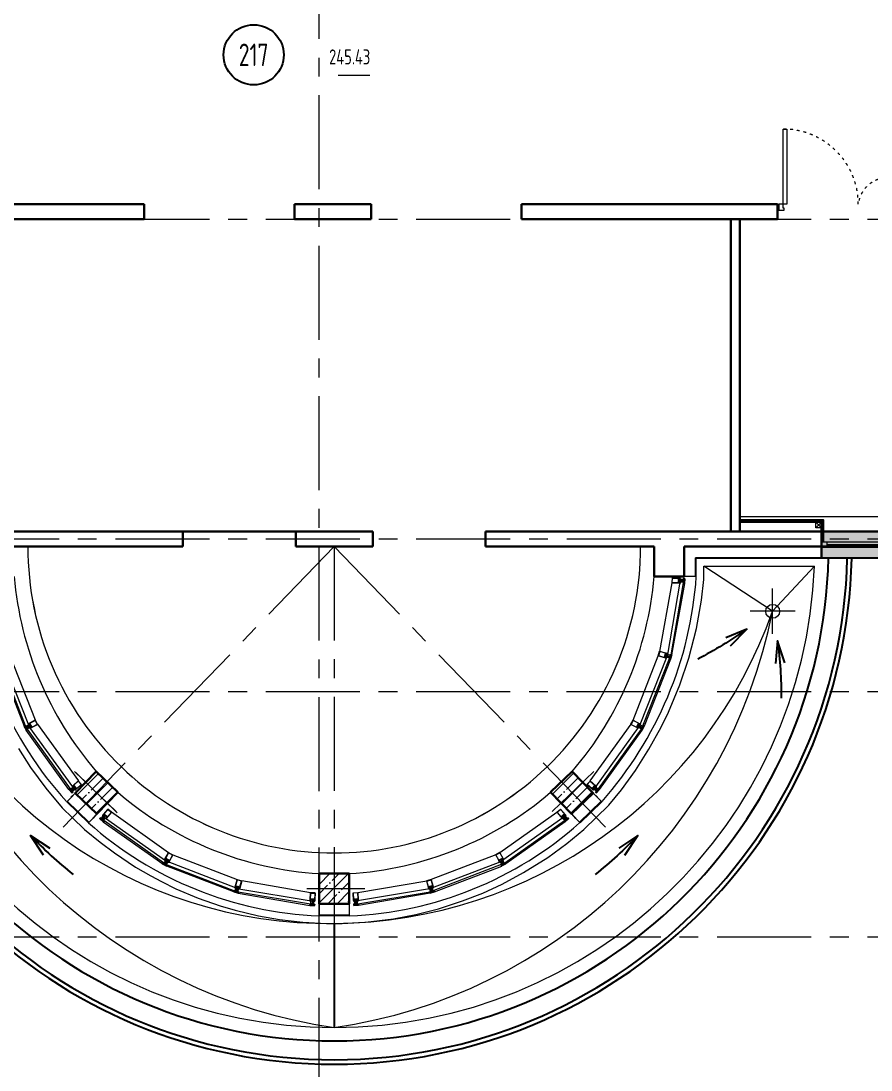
# Model space of a CAD drawing. Header units: millimetres. Extents: x -13407 to 95998, y -2719 to 109387.
# Drawn here: x 30180 to 41483, y 4371 to 18319 of the extents above; entities that cross this region are included whole.
import ezdxf
from ezdxf import colors
from ezdxf.entities.mleader import LeaderData, LeaderLine
from ezdxf.enums import TextEntityAlignment as Align
from ezdxf.math import Vec2, Vec3

# ---------------------------------------------------------------- set-up
doc = ezdxf.new("R2010")
doc.units = ezdxf.units.MM
doc.linetypes.add('ACAD_ISO03W100', pattern=[30, 12, -18])
doc.linetypes.add('CENTER', pattern=[2, 1.25, -0.25, 0.25, -0.25])
for name, color, linetype, lineweight in [('_0', 250, 'Continuous', 9), ('АР_Двери', 5, 'Continuous', 18), ('АР_Маркер экспликации', 239, 'Continuous', 13), ('АР_Навесной фасад', 5, 'Continuous', 5), ('АР_Номер помещения', 1, 'Continuous', 25), ('АР_Окна БЛОК', 250, 'Continuous', 13), ('АР_Оси', 193, 'Continuous', 9), ('АР_Отметки', 250, 'Continuous', 15), ('АР_Перегородки витражные', 152, 'Continuous', 13), ('АР_Перегородки газоблок', 165, 'Continuous', 30), ('АР_Подоконники', 163, 'Continuous', 9), ('АР_Помещения_площадь', 19, 'Continuous', 9), ('АР_Сущ Несущая стена', 202, 'Continuous', 30), ('АР_тонкая линия', 250, 'Continuous', 0), ('АР_Штриховка монолит', 250, 'Continuous', 9)]:
    doc.layers.add(name, color=color, linetype=linetype, lineweight=lineweight)
doc.layers.add('Козырек', color=7, linetype='Continuous')
doc.layers.add('Тонкая', color=7, linetype='Continuous')
doc.styles.add('ISOCPEUR', font='isocpeur.ttf', dxfattribs={"width": 0.7})
doc.styles.get("Standard").update_dxf_attribs({"font": 'arial.ttf'})
pattern_1 = [(335.76716334, (-69115.3163, 318510.941), (0.651582564, 1.447617495), []), (65.76716334, (-69115.3163, 318510.941), (-1.447617495, 0.651582564), [])]

# ---------------------------------------------------------------- blocks, each defined once
blk = doc.blocks.new('Полуторная_на лестницу')
for points in [[(75, 80), (75, 1080), (125, 1080), (125, 80)], [(1375, 430), (1375, 80), (1425, 80), (1425, 430)]]:
    blk.add_lwpolyline(points, close=True)
for points in [[(0, 0), (0, 80), (20, 80), (20, 0), (0, 0)], [(20, 80), (20, 0), (90, 0), (90, 30), (75, 30), (75, 80), (20, 80)], [(1480, 80), (1480, 0), (1410, 0), (1410, 30), (1425, 30), (1425, 80), (1480, 80)], [(1500, 0), (1500, 80), (1480, 80), (1480, 0), (1500, 0)]]:
    blk.add_lwpolyline(points)
at = {"linetype": 'ACAD_ISO03W100', "ltscale": 3}
for centre, radius, start, end in [((75, 80), 1000, 0, 90), ((1465, 40), 392, 95.9075, 174.0925)]:
    blk.add_arc(centre, radius, start, end, dxfattribs=at)
blk = doc.blocks.new('*U96')
at = {"true_color": 0xffffff}
h = blk.add_hatch(color=7, dxfattribs=at)
h.dxf.hatch_style = 1
h.paths.add_polyline_path([(-1310, -140), (0, -140), (0, 220), (-1310, 220)])
at = {"lineweight": 30}
for p, q in [((-1310, -140), (-1310, 220)), ((0, -140), (0, 220))]:
    blk.add_line(p, q, dxfattribs=at)
for p, q in [((0, 220), (-1310, 220)), ((-1310, 70), (0, 70)), ((-1310, 0), (0, 0)), ((-1240, 0), (-1240, 70)), ((-1240, 35), (-70, 35)), ((-70, 0), (-70, 70)), ((-1310, -140), (0, -140)), ((-1310, -140), (-1310, -140)), ((-1310, -140), (-1310, -140)), ((0, -140), (0, -140)), ((0, -140), (0, -140))]:
    blk.add_line(p, q)
blk = doc.blocks.new('_DotSmall')
at = {"color": 0, "linetype": 'ByBlock', "const_width": 0.5}
blk.add_lwpolyline([(-0.0625, 0, 1), (0.0625, 0, 1)], format="xyb", close=True, dxfattribs=at)
blk = doc.blocks.new('*U55')
at = {"layer": 'АР_Номер помещения', "color": 7}
blk.add_circle((-14214, 6090), 400, dxfattribs=at)
at = {"layer": 'АР_Помещения_площадь', "color": 7}
blk.add_line((-12668, 5816), (-13091, 5816), dxfattribs=at)
at = {"color": 7, "style": 'ISOCPEUR', "width": 0.7, "flags": 1}
blk.add_attdef('КАТЕГОРИЯ', (-499, -2092), '', height=250, dxfattribs=at)
at = {"layer": 'АР_Номер помещения', "color": 7, "style": 'ISOCPEUR', "width": 0.7}
blk.add_attdef('НОМЕР_ПОМЕЩЕНИЯ', text='', height=300, dxfattribs=at).set_placement((-14214, 6090), align=Align.MIDDLE_CENTER)
at = {"layer": 'АР_Помещения_площадь', "color": 7, "style": 'ISOCPEUR', "width": 0.7}
blk.add_attdef('ПЛОЩАДЬ_ПОМЕЩЕНИЯ', text='', height=200, dxfattribs=at).set_placement((-12663, 6063), align=Align.MIDDLE_RIGHT)
at = {"layer": 'АР_Помещения_площадь', "color": 7, "lineweight": 30, "width": 0.7, "flags": 104}
blk.add_attdef('ИМЯ_ПОМЕЩЕНИЯ', text='', height=100, dxfattribs=at).set_placement((158, 1217), align=Align.MIDDLE_CENTER)
blk = doc.blocks.new('стойка витр.')
h = blk.add_hatch()
h.set_pattern_fill('ANSI37', scale=0.5, angle=-69.2328)
h.set_pattern_definition(pattern_1)
edge = h.paths.add_edge_path()
edge.add_line((-23, 14), (-23, 15))
edge.add_arc((-23, 15), 0.427, 20.7605, 72.3)
edge.add_arc((-23, 16), 0.427, 110.764, 252.288, ccw=False)
edge.add_line((-23, 16), (-22, 16))
edge.add_arc((-22, 16), 0.183, 20.749, 110.7854, ccw=False)
edge.add_line((-22, 16), (-22, 16))
edge.add_arc((-22, 16), 0.183, 200.7666, 335.778)
edge.add_line((-22, 16), (-21, 18))
edge.add_arc((-22, 18), 0.637, 344.3928, 381.7249)
edge.add_line((-21, 18), (-23, 22))
edge.add_arc((-23, 22), 0.637, 19.8094, 57.1415)
edge.add_line((-23, 22), (-24, 23))
edge.add_arc((-24, 23), 0.183, 65.7564, 200.7677)
edge.add_line((-25, 23), (-24, 23))
edge.add_arc((-25, 23), 0.183, -69.251, 20.7854, ccw=False)
edge.add_line((-25, 23), (-26, 22))
edge.add_arc((-26, 23), 0.427, 149.2464, 290.7703, ccw=False)
edge.add_arc((-27, 23), 0.427, 329.2344, 380.7738)
edge.add_line((-26, 23), (-27, 24))
edge.add_arc((-27, 24), 0.183, 20.749, 110.7854)
edge.add_line((-27, 24), (-33, 22))
edge.add_arc((-33, 21), 0.306, 107.612, 200.6883)
edge.add_line((-34, 21), (-33, 21))
edge.add_arc((-33, 21), 0.304, 200.7453, 225.8124)
edge.add_line((-33, 21), (-32, 19))
edge.add_arc((-32, 19), 0.305, -108.8628, 45.7814, ccw=False)
edge.add_arc((-29, 28), 9.95, 231.9543, 250.0412, ccw=False)
edge.add_arc((-35, 20), 0.4, 42.3093, 119.225)
edge.add_arc((-35, 20), 0.602, 134.395, 228.6478)
edge.add_arc((-29, 28), 11, 232.0873, 240.8889)
edge.add_arc((-37, 13), 6.09, 40.7589, 60.6144, ccw=False)
edge.add_arc((-33, 17), 0.305, -34.8959, 41.6027, ccw=False)
edge.add_line((-32, 16), (-33, 16))
edge.add_arc((-33, 16), 0.305, 145.1101, 256.4243)
edge.add_line((-33, 15), (-32, 15))
edge.add_arc((-32, 15), 0.305, -34.8899, 76.4243, ccw=False)
edge.add_line((-32, 15), (-32, 14))
edge.add_arc((-32, 14), 0.305, 145.1101, 256.4243)
edge.add_line((-32, 13), (-31, 13))
edge.add_arc((-31, 13), 0.305, -24.2247, 76.4204, ccw=False)
edge.add_line((-31, 13), (-32, 11))
edge.add_arc((-31, 11), 0.305, 155.7711, 290.7403)
edge.add_line((-31, 11), (-23, 14))
edge.add_arc((-23, 14), 0.183, 290.749, 380.749)
edge = h.paths.add_edge_path(flags=16)
edge.add_line((-23, 21), (-22, 19))
edge.add_arc((-23, 18), 0.541, -69.2328, 20.7672, ccw=False)
edge.add_line((-23, 18), (-23, 18))
edge.add_arc((-24, 18), 0.541, 200.7672, 290.7672, ccw=False)
edge.add_line((-24, 18), (-25, 20))
edge.add_arc((-25, 20), 0.541, 110.7672, 200.7672, ccw=False)
edge.add_line((-25, 21), (-24, 21))
edge.add_arc((-24, 21), 0.541, 20.7672, 110.7672, ccw=False)
edge = h.paths.add_edge_path(flags=16)
edge.add_line((-27, 20), (-26, 17))
edge.add_arc((-26, 17), 0.541, -69.2328, 20.7672, ccw=False)
edge.add_line((-26, 16), (-28, 15))
edge.add_arc((-28, 16), 0.541, 200.7672, 290.7672, ccw=False)
edge.add_line((-29, 15), (-30, 19))
edge.add_arc((-30, 19), 0.541, 110.7672, 200.7672, ccw=False)
edge.add_line((-30, 20), (-28, 21))
edge.add_arc((-27, 20), 0.541, 20.7672, 110.7672, ccw=False)
h = blk.add_hatch()
h.set_pattern_fill('ANSI37', scale=0.5, angle=-69.2328)
h.set_pattern_definition([(335.76716334, (-69115.9168, 318510.7132), (0.651582564, 1.447617495), []), (65.76716334, (-69115.9168, 318510.7132), (-1.447617495, 0.651582564), [])])
edge = h.paths.add_edge_path()
edge.add_arc((-61, -46), 0.549, 155.7657, 200.7672)
edge.add_line((-62, -46), (-61, -44))
edge.add_arc((-61, -44), 0.183, 20.7672, 155.7657)
edge.add_line((-61, -44), (-61, -45))
edge.add_arc((-61, -45), 0.183, 200.7672, 290.7672)
edge.add_line((-61, -45), (-59, -44))
edge.add_arc((-60, -44), 0.427, -69.2328, 72.2936)
edge.add_arc((-59, -43), 0.427, 200.7672, 252.2936)
edge.add_line((-60, -43), (-63, -35))
edge.add_arc((-63, -34), 0.305, 110.7672, 200.7672)
edge.add_line((-63, -34), (-61, -33))
edge.add_arc((-60, -34), 0.304, 76.4029, 110.7672)
edge.add_line((-60, -33), (-60, -34))
edge.add_arc((-108, -56), 53, 16.7114, 24.8229)
edge.add_line((-57, -41), (-58, -41))
edge.add_arc((-58, -41), 0.305, 145.1109, 256.4234)
edge.add_line((-58, -42), (-57, -42))
edge.add_arc((-57, -42), 0.305, -34.8891, 76.4234)
edge.add_line((-57, -42), (-57, -43))
edge.add_arc((-57, -43), 0.305, 145.1109, 256.4234)
edge.add_line((-57, -44), (-56, -44))
edge.add_arc((-56, -44), 0.305, -34.8891, 76.4234)
edge.add_line((-56, -44), (-56, -45))
edge.add_arc((-56, -45), 0.305, 145.1109, 256.4234)
edge.add_line((-56, -46), (-55, -46))
edge.add_arc((-56, -46), 0.305, -34.8891, 76.4234)
edge.add_line((-55, -46), (-56, -47))
edge.add_arc((-56, -47), 0.305, 145.1109, 256.4234)
edge.add_line((-56, -47), (-55, -48))
edge.add_arc((-55, -48), 0.305, -34.8891, 76.4234)
edge.add_line((-55, -48), (-55, -49))
edge.add_arc((-55, -49), 0.305, 145.1109, 256.4234)
edge.add_line((-55, -49), (-54, -50))
edge.add_arc((-54, -50), 0.305, -34.8891, 76.4234)
edge.add_line((-54, -50), (-54, -51))
edge.add_arc((-54, -51), 0.305, 145.1109, 256.4234)
edge.add_line((-54, -51), (-53, -51))
edge.add_arc((-53, -52), 0.305, -43.6751, 76.4279)
edge.add_line((-53, -52), (-54, -53))
edge.add_arc((-54, -53), 0.305, 136.3286, 262.7471)
edge.add_arc((-55, -61), 7.99, 59.586, 82.7471)
edge.add_arc((-51, -54), 0.305, 253.291, 419.586)
edge.add_arc((-53, -61), 6.03, 73.291, 110.7672)
edge.add_line((-55, -55), (-55, -55))
edge.add_arc((-55, -55), 0.427, 200.7672, 290.7672)
edge.add_line((-55, -55), (-57, -51))
edge.add_arc((-56, -51), 0.427, 149.2366, 200.7672)
edge.add_arc((-57, -51), 0.427, -30.7634, 40.0143)
edge.add_arc((-57, -51), 0.427, 40.0005, 110.7672)
edge.add_line((-57, -50), (-58, -51))
edge.add_arc((-58, -51), 0.183, 110.7672, 200.7672)
edge.add_line((-58, -51), (-58, -51))
edge.add_arc((-59, -51), 0.183, 245.7686, 380.7672)
edge.add_line((-59, -51), (-60, -51))
edge.add_arc((-60, -50), 0.549, 200.7672, 245.7686)
edge.add_line((-60, -50), (-62, -46))
edge = h.paths.add_edge_path(flags=16)
edge.add_arc((-59, -49), 0.541, 200.7672, 290.7672)
edge.add_line((-61, -47), (-60, -49))
edge.add_arc((-60, -47), 0.541, 110.7672, 200.7672)
edge.add_line((-59, -46), (-60, -46))
edge.add_arc((-59, -46), 0.541, 20.7672, 110.7672)
edge.add_line((-58, -48), (-59, -46))
edge.add_arc((-58, -49), 0.541, -69.2328, 20.7672)
edge.add_line((-59, -50), (-58, -49))
h = blk.add_hatch()
h.set_pattern_fill('ANSI37', scale=0.5, angle=-69.2328)
h.set_pattern_definition(pattern_1)
edge = h.paths.add_edge_path()
edge.add_line((-8, -26), (-7, -27))
edge.add_arc((-8, -27), 0.427, -30.7656, 20.7738, ccw=False)
edge.add_arc((-7, -27), 0.427, 149.2464, 290.7703)
edge.add_line((-7, -28), (-6, -27))
edge.add_arc((-6, -27), 0.183, 290.749, 380.7854)
edge.add_line((-6, -27), (-6, -27))
edge.add_arc((-6, -27), 0.183, 65.7564, 200.7677, ccw=False)
edge.add_line((-5, -27), (-4, -27))
edge.add_arc((-4, -28), 0.637, 19.8094, 57.1415, ccw=False)
edge.add_line((-4, -28), (-2, -31))
edge.add_arc((-3, -32), 0.637, -15.6072, 21.7249, ccw=False)
edge.add_line((-2, -32), (-3, -33))
edge.add_arc((-3, -33), 0.183, 200.7666, 335.778, ccw=False)
edge.add_line((-3, -33), (-3, -33))
edge.add_arc((-3, -33), 0.183, 20.749, 110.7854)
edge.add_line((-3, -33), (-4, -34))
edge.add_arc((-4, -34), 0.427, 110.764, 252.288)
edge.add_arc((-5, -35), 0.427, 20.7605, 72.3, ccw=False)
edge.add_line((-4, -35), (-4, -36))
edge.add_arc((-4, -36), 0.183, -69.251, 20.7854, ccw=False)
edge.add_line((-4, -36), (-11, -38))
edge.add_arc((-11, -38), 0.306, 200.846, 293.9223, ccw=False)
edge.add_line((-11, -38), (-11, -38))
edge.add_arc((-11, -37), 0.304, 175.722, 200.789, ccw=False)
edge.add_line((-11, -37), (-11, -35))
edge.add_arc((-12, -35), 0.305, 355.7529, 510.3972)
edge.add_arc((-3, -40), 9.95, 151.4932, 169.58)
edge.add_arc((-13, -38), 0.4, 282.3093, 359.225, ccw=False)
edge.add_arc((-13, -38), 0.602, 172.8865, 267.1393, ccw=False)
edge.add_arc((-3, -40), 11, 160.6454, 169.447, ccw=False)
edge.add_arc((-19, -34), 6.09, 340.92, 360.7754)
edge.add_arc((-13, -34), 0.305, 359.9316, 436.4302)
edge.add_line((-13, -34), (-14, -34))
edge.add_arc((-14, -33), 0.305, 145.1101, 256.4243, ccw=False)
edge.add_line((-14, -33), (-14, -32))
edge.add_arc((-14, -32), 0.305, 325.1101, 436.4243)
edge.add_line((-14, -32), (-15, -32))
edge.add_arc((-15, -31), 0.305, 145.1101, 256.4243, ccw=False)
edge.add_line((-15, -31), (-14, -30))
edge.add_arc((-15, -30), 0.305, 325.1139, 425.759)
edge.add_line((-15, -30), (-16, -29))
edge.add_arc((-16, -29), 0.305, 110.794, 245.7633, ccw=False)
edge.add_line((-16, -29), (-8, -26))
edge.add_arc((-8, -26), 0.183, 20.7854, 110.7854, ccw=False)
edge = h.paths.add_edge_path(flags=16)
edge.add_line((-3, -31), (-4, -29))
edge.add_arc((-5, -29), 0.541, 20.7672, 110.7672)
edge.add_line((-5, -28), (-6, -29))
edge.add_arc((-6, -29), 0.541, 110.7672, 200.7672)
edge.add_line((-6, -29), (-5, -32))
edge.add_arc((-5, -32), 0.541, 200.7672, 290.7672)
edge.add_line((-5, -32), (-4, -32))
edge.add_arc((-4, -31), 0.541, 290.7672, 380.7672)
edge = h.paths.add_edge_path(flags=16)
edge.add_line((-7, -33), (-8, -29))
edge.add_arc((-9, -30), 0.541, 20.7672, 110.7672)
edge.add_line((-9, -29), (-11, -30))
edge.add_arc((-11, -31), 0.541, 110.7672, 200.7672)
edge.add_line((-11, -31), (-10, -34))
edge.add_arc((-10, -34), 0.541, 200.7672, 290.7672)
edge.add_line((-9, -35), (-7, -34))
edge.add_arc((-7, -33), 0.541, 290.7672, 380.7672)
at = {"lineweight": 0, "ltscale": 100, "transparency": 33554687}
for points in [[(-69, -58), (-90, -2), (-90, -1), (-89, -1), (-89, -1), (-88, -3), (-87, -3), (-87, -3), (-86, -3), (-87, -1), (-87, 0), (-82, 2), (-81, 1), (-80, 1), (-77, 4), (-78, 5), (-90, 0), (-91, -2), (-70, -59), (-68, -60), (-55, -55), (-55, -54), (-59, -54), (-59, -54), (-60, -56), (-65, -58), (-66, -57), (-67, -55), (-67, -55), (-68, -55), (-68, -56), (-67, -58), (-67, -58), (-68, -59)], [(66, 59), (-27, 24), (-26, 22), (-25, 22), (-25, 22), (-25, 23), (-21, 25), (-19, 21), (-19, 21), (-19, 21), (-18, 17), (-22, 16), (-23, 17), (-23, 16), (-23, 16), (-23, 14), (-17, 16), (-16, 17), (-15, 20), (-15, 20), (-17, 24), (-17, 25), (-17, 25), (-14, 27), (-12, 26), (-4, 5), (-5, 4), (-33, -7), (-33, -7), (-32, -8), (-31, -9), (-30, -9), (-30, -9), (-29, -9), (-29, -8), (-28, -9), (-27, -8), (-27, -8), (-26, -8), (-25, -7), (-25, -7), (-25, -7), (-24, -7), (-24, -6), (-23, -7), (-22, -6), (-22, -6), (-21, -6), (-20, -6), (-20, -5), (-20, -5), (-19, -5), (-18, -4), (-18, -5), (-17, -4), (-15, -5), (-15, -6), (-16, -8), (-16, -9), (-16, -8), (-17, -9), (-18, -9), (-18, -9), (-19, -9), (-19, -10), (-20, -10), (-21, -10), (-21, -11), (-21, -10), (-23, -11), (-23, -11), (-23, -11), (-24, -11), (-24, -12), (-25, -12), (-26, -12), (-26, -13), (-26, -12), (-28, -13), (-28, -13), (-28, -13), (-29, -13), (-29, -14), (-30, -15), (-29, -16), (-29, -16), (-1, -6), (0, -6), (8, -28), (8, -29), (4, -31), (3, -30), (3, -29), (2, -25), (2, -25), (-1, -23), (-2, -23), (-8, -25), (-7, -27), (-6, -28), (-6, -27), (-6, -26), (-2, -25), (0, -28), (0, -28), (0, -29), (1, -32), (-4, -34), (-4, -33), (-4, -33), (-5, -34), (-4, -36), (89, -1), (89, 1), (67, 59)], [(64, 56), (85, 0), (11, -28), (-11, 28)]]:
    blk.add_lwpolyline(points, close=True, dxfattribs=at)
for points in [[(-74, -6), (-74, -6), (-75, -6), (-74, -7), (-77, -8, -0.414362), (-77, -8), (-79, -2, -0.414326), (-79, 0), (-77, 0), (-77, -1), (-76, 0), (-76, 0), (-77, 3, 0.551224), (-78, 4), (-80, 1, -0.267349), (-81, 1), (-82, 1, 0.249629), (-83, 1), (-86, -2, 0.827043), (-86, -3), (-82, -2, -0.414326), (-81, -2), (-78, -9, 0.414326), (-77, -10), (-76, -9, -0.082799), (-72, -16), (-68, -26), (-68, -26), (-68, -26), (-65, -35, -0.082799), (-63, -43), (-64, -44, 0.414326), (-65, -45), (-62, -52, -0.414326), (-62, -53), (-66, -55, 0.827043), (-66, -56), (-61, -56, 0.249629), (-61, -55), (-60, -54, -0.267349), (-59, -54), (-56, -54, 0.551224), (-56, -54), (-57, -51), (-57, -50), (-58, -50), (-58, -51), (-59, -52, -0.414326), (-60, -51), (-63, -45, -0.414362), (-63, -45), (-60, -44), (-60, -45), (-60, -45), (-59, -44)], [(-32, -8), (-33, -7, 0.523933), (-33, -7), (-64, -19, 0.414326), (-65, -20), (-64, -21, 0.410627), (-63, -21), (-63, -21, 0.492552), (-63, -21), (-63, -20, -0.441111), (-63, -20), (-61, -19, -0.208057), (-60, -19, -0.000016), (-57, -21, -0.439819), (-56, -22, -0.000016), (-58, -25, -0.208057), (-58, -26), (-60, -27, -0.441111), (-60, -26), (-61, -26, 0.492552), (-61, -26), (-61, -26, 0.410627), (-62, -27), (-61, -28, 0.414326), (-61, -28), (-30, -17, 0.523933), (-29, -16), (-30, -15)]]:
    blk.add_lwpolyline(points, format="xyb", close=True, dxfattribs=at)
at = {"color": 7, "lineweight": 0, "ltscale": 100, "transparency": 33554687}
for points in [[(-74, 3, 0.57795), (-74, 4), (-75, 4, -0.615334), (-75, 4, 0.101403), (-74, 7, 0.887085), (-74, 7, -0.164997), (-77, 5), (-77, 5, 0.414304), (-78, 4), (-76, 1, 0.228696), (-76, 1, -0.319049), (-76, 0, -0.319002), (-76, 0), (-77, -1, -0.4144), (-77, -1), (-78, 0, 0.668339), (-78, 0), (-79, -2, 0.198883), (-79, -2), (-77, -6, 0.198883), (-77, -7), (-75, -7, 0.668339), (-75, -7), (-75, -7, -0.4144), (-75, -7), (-74, -6, -0.710202), (-73, -7, 0.228696), (-73, -7), (-70, -16, 0.414362), (-70, -16), (-67, -15, 0.151171), (-67, -15), (-67, -15, 0.035408), (-70, -8), (-71, -7, -0.527868), (-71, -7), (-70, -6, 0.527868), (-71, -6), (-72, -5, -0.527868), (-72, -5), (-71, -4, 0.527868), (-71, -4), (-72, -4, -0.527868), (-72, -3), (-72, -2, 0.527868), (-72, -2), (-73, -2, -0.527868), (-73, -1), (-73, 0, 0.527868), (-73, 0), (-74, 0, -0.527868), (-74, 1), (-73, 1, 0.527868), (-74, 2), (-74, 2, -0.527868), (-75, 3)], [(-23, 14), (-23, 15, 0.228752), (-23, 15, -0.710164), (-23, 16), (-22, 16, -0.4144), (-22, 16), (-22, 16, 0.66825), (-22, 16), (-21, 18, 0.164348), (-21, 18), (-23, 22, 0.164348), (-23, 22), (-24, 23, 0.66825), (-25, 23), (-24, 23, -0.4144), (-25, 23), (-26, 22, -0.710164), (-26, 23, 0.228752), (-26, 23), (-27, 24, 0.4144), (-27, 24), (-33, 22, 0.430028), (-34, 21), (-33, 21, 0.109814), (-33, 21), (-32, 19, -0.800036), (-32, 18, -0.079083), (-35, 20, 0.348803), (-35, 20, 0.436125), (-35, 19, 0.038423), (-34, 18, -0.086853), (-32, 17, -0.346763), (-32, 16), (-33, 16, 0.527877), (-33, 15), (-32, 15, -0.527877), (-32, 15), (-32, 14, 0.527877), (-32, 13), (-31, 13, -0.469739), (-31, 13), (-32, 11, 0.667984), (-31, 11), (-23, 14, 0.414214)], [(-53, -51, -0.57795), (-53, -52), (-54, -53, 0.615334), (-54, -53, -0.101403), (-51, -54, -0.887085), (-51, -55, 0.164997), (-55, -55), (-55, -55, -0.414304), (-55, -55), (-57, -51, -0.228696), (-57, -51, 0.319049), (-57, -50, 0.319002), (-57, -50), (-58, -51, 0.4144), (-58, -51), (-58, -51, -0.668339), (-59, -51), (-60, -51, -0.198883), (-60, -50), (-62, -46, -0.198883), (-62, -46), (-61, -44, -0.668339), (-61, -44), (-61, -45, 0.4144), (-61, -45), (-59, -44, 0.710202), (-59, -43, -0.228696), (-60, -43), (-63, -35, -0.414362), (-63, -34), (-61, -33, -0.151171), (-60, -33), (-60, -34, -0.035408), (-57, -41), (-58, -41, 0.527868), (-58, -42), (-57, -42, -0.527868), (-57, -42), (-57, -43, 0.527868), (-57, -44), (-56, -44, -0.527868), (-56, -44), (-56, -45, 0.527868), (-56, -46), (-55, -46, -0.527868), (-55, -46), (-56, -47, 0.527868), (-56, -47), (-55, -48, -0.527868), (-55, -48), (-55, -49, 0.527868), (-55, -49), (-54, -50, -0.527868), (-54, -50), (-54, -51, 0.527868), (-54, -51)], [(-8, -26), (-7, -27, -0.228752), (-7, -27, 0.710164), (-7, -28), (-6, -27, 0.4144), (-6, -27), (-6, -27, -0.66825), (-5, -27), (-4, -27, -0.164348), (-4, -28), (-2, -31, -0.164348), (-2, -32), (-3, -33, -0.66825), (-3, -33), (-3, -33, 0.4144), (-3, -33), (-4, -34, 0.710164), (-4, -34, -0.228752), (-4, -35), (-4, -36, -0.4144), (-4, -36), (-11, -38, -0.430028), (-11, -38), (-11, -38, -0.109814), (-11, -37), (-11, -35, 0.800036), (-12, -35, 0.079083), (-13, -38, -0.348803), (-13, -38, -0.436125), (-14, -38, -0.038423), (-13, -36, 0.086853), (-13, -34, 0.346763), (-13, -34), (-14, -34, -0.527877), (-14, -33), (-14, -32, 0.527877), (-14, -32), (-15, -32, -0.527877), (-15, -31), (-14, -30, 0.469739), (-15, -30), (-16, -29, -0.667984), (-16, -29), (-8, -26, -0.414214)]]:
    blk.add_lwpolyline(points, format="xyb", close=True, dxfattribs=at)
for points in [[(-72, 0), (-73, 0)], [(-27, 24), (-27, 24)], [(-23, 14), (-23, 14)]]:
    blk.add_lwpolyline(points, dxfattribs=at)
blk.add_lwpolyline([(-73, 0), (-55, -48), (-54, -48), (-72, 0)], close=True)
at = {"lineweight": 0, "ltscale": 100, "transparency": 33554687}
for points in [[(-70, -6), (-69, -6), (-31, 9), (-31, 9), (-31, 11)], [(-56, -42), (-56, -41), (-17, -27), (-17, -27), (-16, -29)]]:
    blk.add_lwpolyline(points, dxfattribs=at)
at = {"color": 7}
for points in [[(-27, 20), (-26, 17, -0.414214), (-26, 16), (-28, 15, -0.414214), (-29, 15), (-30, 19, -0.414214), (-30, 20), (-28, 21, -0.414214)], [(-23, 21), (-22, 19, -0.414214), (-23, 18), (-23, 18, -0.414214), (-24, 18), (-25, 20, -0.414214), (-25, 21), (-24, 21, -0.414214)], [(-75, -2), (-74, -4, -0.414214), (-75, -5), (-76, -5, -0.414214), (-77, -5), (-78, -3, -0.414214), (-77, -2), (-76, -2, -0.414214)], [(-58, -48), (-59, -46, 0.414214), (-59, -46), (-60, -46, 0.414214), (-61, -47), (-60, -49, 0.414214), (-59, -50), (-58, -49, 0.414214)], [(-7, -33), (-8, -29, 0.414214), (-9, -29), (-11, -30, 0.414214), (-11, -31), (-10, -34, 0.414214), (-9, -35), (-7, -34, 0.414214)], [(-3, -31), (-4, -29, 0.414214), (-5, -28), (-6, -29, 0.414214), (-6, -29), (-5, -32, 0.414214), (-5, -32), (-4, -32, 0.414214)]]:
    blk.add_lwpolyline(points, format="xyb", close=True, dxfattribs=at)
at = {"color": 7, "lineweight": 0, "ltscale": 100, "transparency": 33554687}
blk.add_arc((-33, 21), 0.305, 110.7562, 200.7779, dxfattribs=at)
blk = doc.blocks.new('A$Ccadbda81')
at = {"layer": 'АР_Перегородки витражные', "color": 5}
for p, q in [((89, -1005), (-114, -61)), ((-95, -53), (104, -1006)), ((145, -997), (-54, -43)), ((55, -46), (251, -953)), ((108, -1064), (489, -1941)), ((508, -1935), (124, -1053)), ((163, -1037), (546, -1918)), ((636, -1855), (270, -1012)), ((666, -1908), (1236, -2643)), ((1113, -2760), (520, -1993)), ((533, -1980), (1130, -2751)), ((1163, -2725), (567, -1955))]:
    blk.add_line(p, q, dxfattribs=at)
at = {"layer": 'АР_Перегородки витражные', "xscale": -1}
for p, rotation in [((-31, -22), 206.0439613467204), ((1196, -2723), 244.0437384224219)]:
    blk.add_blockref('стойка витр.', p, dxfattribs=dict(at, rotation=rotation))
at = {"layer": 'АР_Перегородки витражные'}
for p, rotation in [((181, -1008), 357.0718620546067), ((579, -1924), 9.301548555461455)]:
    blk.add_blockref('стойка витр.', p, dxfattribs=dict(at, rotation=rotation))
blk = doc.blocks.new('A$C81a96c4f')
at = {"layer": 'АР_Штриховка монолит', "ltscale": 100}
h = blk.add_hatch(dxfattribs=at)
h.set_pattern_fill('ANSI35', color=256, scale=700)
h.set_pattern_definition([(45, (-977645.9, 95082.39), (-123.743687, 123.743687), []), (45, (-977522.15, 95082.39), (-123.743687, 123.743687), [218.75, -43.75, 0, -43.75])])
h.paths.add_polyline_path([(-3166, -2990), (-3443, -3278), (-3156, -3556), (-2878, -3268)])
h = blk.add_hatch(dxfattribs=at)
h.set_pattern_fill('ANSI35', color=256, scale=700)
h.set_pattern_definition([(45, (-971324.91, 95091.84), (-123.743687, 123.743687), []), (45, (-971201.17, 95091.84), (-123.743687, 123.743687), [218.75, -43.75, 0, -43.75])])
h.paths.add_polyline_path([(3166, -2990), (2878, -3268), (3156, -3556), (3443, -3278)])
h = blk.add_hatch(dxfattribs=at)
h.set_pattern_fill('ANSI35', color=256, scale=700)
h.set_pattern_definition([(45, (177458.83, -66645.68), (-123.74369, 123.74369), []), (45, (177582.58, -66645.68), (-123.74369, 123.74369), [218.75, -43.75, 0, -43.75])])
h.paths.add_polyline_path([(200, -4350), (-200, -4350), (-200, -4750), (200, -4750)])
at = {"layer": 'АР_Сущ Несущая стена', "ltscale": 100}
for points in [[(-2878, -3268), (-3166, -2990), (-3443, -3278), (-3156, -3556)], [(2878, -3268), (3166, -2990), (3443, -3278), (3156, -3556)], [(-200, -4350), (200, -4350), (200, -4750), (-200, -4750)]]:
    blk.add_lwpolyline(points, close=True, dxfattribs=at)
blk = doc.blocks.new('A$Ce02d65bd')
at = {"ltscale": 100}
for points in [[(0, 0), (0, 75), (75, 75), (75, 0), (0, 0)], [(0, 0), (75, 75)], [(0, 75), (75, 0)]]:
    blk.add_lwpolyline(points, dxfattribs=at)
blk = doc.blocks.new('A$Ce473bd98')
at = {"layer": 'Тонкая', "ltscale": 100}
blk.add_lwpolyline([(95, -294), (0, 0), (200, -228)], dxfattribs=at)
blk.add_arc((5038, 2728), 5729, 208.4359, 216.0819, dxfattribs=at)

msp = doc.modelspace()

# ---------------------------------------------------------------- linework, layer by layer
for points in [[(40850, 11392.2), (40850, 11681.4), (39738.4, 11681.4)], [(40837.5, 11392.2), (40837.5, 11668.9), (39738.4, 11668.9)], [(40825, 11411.9), (40825, 11656.4), (39738.4, 11656.4)]]:
    msp.add_lwpolyline(points)
at = {"ltscale": 100}
for radius in [6880.9, 6820.9, 6570.9]:
    msp.add_arc((34347.6, 11329.7), radius, 181.31042, 358.68958, dxfattribs=at)
at = {"layer": 'АР_Навесной фасад', "ltscale": 100}
for p, q in [((47385, 11182.2), (39149.7, 11182.2)), ((47375, 11172.2), (39159.7, 11172.2)), ((39159.7, 10932.2), (38999.7, 10932.2)), ((39159.7, 10932.2), (38999.7, 10932.2)), ((30788.8, 7937.6), (30900, 8052.7)), ((31187.7, 7774.8), (31076.6, 7659.7)), ((34145, 6580), (34145, 6420))]:
    msp.add_line(p, q, dxfattribs=at)
at = {"layer": 'АР_Навесной фасад', "color": 18, "ltscale": 100, "true_color": 0x000000}
for points in [[(39149.7, 10932.2), (39149.7, 11182.2)], [(39149.7, 10932.2), (39149.7, 11182.2)], [(39159.7, 10932.2), (39159.7, 11172.2)], [(39159.7, 10932.2), (39159.7, 11172.2)], [(30901.5, 8054.3), (30843.1, 7998.7)], [(30901.5, 8054.3), (30845.9, 7996.7)], [(37788.5, 8054.3), (37845.3, 8000.1)], [(37788.5, 8054.3), (37901.2, 7937.6)], [(30788.8, 7937.6), (31076.6, 7659.7)], [(30795.8, 7944.8), (31083.5, 7666.9)], [(37894.2, 7944.8), (37606.5, 7666.9)], [(37901.2, 7937.6), (37613.4, 7659.7)], [(31189.2, 7776.4), (31133.5, 7718.7)], [(31189.3, 7776.4), (31135.7, 7716.1)], [(37500.7, 7776.4), (37553, 7717.6)], [(37500.8, 7776.4), (37613.4, 7659.7)], [(34145, 6582.2), (34145, 6502)], [(34145, 6582.2), (34145, 6502)], [(34145, 6582.2), (34145, 6502)], [(34545, 6582.2), (34545, 6502.1)], [(34545, 6582.2), (34545, 6419.9)], [(34545, 6430), (34145, 6430)], [(34545, 6420), (34145, 6420)]]:
    msp.add_lwpolyline(points, dxfattribs=at)
at = {"layer": 'АР_Оси', "linetype": 'CENTER', "ltscale": 1000}
for p, q in [((34145, -1919.1), (34145, 32388.4)), ((-12563.8, 15682.2), (71033.4, 15682.2)), ((-12563.8, 11432.2), (71033.4, 11432.2)), ((34345, 11332.2), (30739.7, 7598.8)), ((34345, 11332.2), (30739.7, 7598.8)), ((34345, 11332.2), (34345, 5200.1)), ((34345, 11332.2), (37950.3, 7598.8)), ((34345, 11332.2), (34345, 5200.1)), ((34345, 11332.2), (37950.3, 7598.8)), ((-12564.9, 9402.2), (71032.3, 9402.2)), ((-12563.8, 9402.2), (71033.4, 9402.2)), ((30892.2, 8341.2), (31445.8, 7806.6)), ((30892.3, 8341.2), (31445.9, 7806.6)), ((30907.5, 8326.5), (31461.1, 7791.9)), ((37797.8, 8341.2), (37244.2, 7806.6)), ((37797.8, 8341.2), (37244.2, 7806.6)), ((37797.8, 8341.2), (37244.2, 7806.6)), ((34751, 6782.2), (33981.4, 6782.2)), ((34751, 6782.2), (33981.4, 6782.2)), ((34751, 6782.2), (33981.4, 6782.2)), ((-12563.8, 6142.2), (71033.4, 6142.2))]:
    msp.add_line(p, q, dxfattribs=at)
at = {"layer": 'АР_Перегородки газоблок', "ltscale": 100}
for points in [[(39618.4, 11532.2), (39618.4, 15682.2)], [(39738.4, 15682.2), (39738.4, 11532.2)]]:
    msp.add_lwpolyline(points, dxfattribs=at)
at = {"layer": 'АР_Подоконники', "ltscale": 100}
msp.add_line((39738.4, 11732.2), (47535, 11732.2), dxfattribs=at)
for centre, start, end in [((34344.6, 11331.8), 179.99375, 225.99937), ((34344.7, 11331.8), 179.99375, 225.99937), ((34344.6, 11331.8), 179.99375, 225.99937), ((34344.6, 11331.8), 314.00806, 0.00625), ((34344.6, 11331.8), 314.00806, 0.00625), ((34344.7, 11331.8), 314.00806, 0.00625), ((34344.6, 11331.8), 225.99937, 270.00516), ((34344.7, 11331.8), 225.99937, 270.00516), ((34344.6, 11331.8), 225.99937, 270.00516), ((34344.6, 11331.8), 270.00516, 314.00806), ((34344.7, 11331.8), 270.00516, 314.00806), ((34344.6, 11331.8), 270.00516, 314.00806)]:
    msp.add_arc(centre, 4073.8, start, end, dxfattribs=at)
at = {"layer": 'АР_Сущ Несущая стена', "ltscale": 100}
for p, q in [((23120, 15882.2), (31817, 15882.2)), ((31817, 15882.2), (31817, 15682.2)), ((33817, 15882.2), (34837, 15882.2)), ((33817, 15882.2), (33817, 15682.2)), ((34837, 15882.2), (34837, 15682.2)), ((36837, 15882.2), (40238.4, 15882.2)), ((36837, 15882.2), (36837, 15682.2)), ((40238.4, 15882.3), (40238.4, 15682.3)), ((23120, 15682.2), (31817, 15682.2)), ((33817, 15682.2), (34837, 15682.2)), ((36837, 15682.2), (40238.4, 15682.3)), ((21120, 11532.2), (33833, 11532.2)), ((32333, 11332.2), (32333, 11532.2)), ((33833, 11532.2), (34857, 11532.2)), ((33833, 11332.2), (33833, 11532.2)), ((34857, 11332.2), (34857, 11532.2)), ((36357, 11532.2), (47535, 11532.2)), ((36357, 11332.2), (36357, 11532.2)), ((30089.6, 11332.2), (32333, 11332.2)), ((33833, 11332.2), (34857, 11332.2)), ((36357, 11332.2), (38599.7, 11332.2)), ((38999.7, 11332.2), (47535, 11332.2))]:
    msp.add_line(p, q, dxfattribs=at)
for points in [[(38599.7, 10932.2), (38599.7, 11332.2)], [(38599.7, 10932.2), (38599.7, 11332.2)], [(38999.7, 10932.2), (38999.7, 11332.2)], [(38999.7, 10932.2), (38999.7, 11332.2)], [(38999.7, 10932.2), (38599.7, 10932.2)], [(38999.7, 10932.2), (38599.7, 10932.2)]]:
    msp.add_lwpolyline(points, dxfattribs=at)
for points in [[(31467.1, 8064.1), (31179.4, 8342), (30901.5, 8054.3), (31189.3, 7776.4)], [(31467.1, 8064.1), (31179.4, 8342), (30901.5, 8054.3), (31189.3, 7776.4)], [(37222.9, 8064.1), (37510.7, 8342), (37788.5, 8054.3), (37500.8, 7776.4)], [(37222.9, 8064.1), (37510.7, 8342), (37788.5, 8054.3), (37500.8, 7776.4)], [(34145, 6982.2), (34545, 6982.2), (34545, 6582.2), (34145, 6582.2)], [(34145, 6982.2), (34545, 6982.2), (34545, 6582.2), (34145, 6582.2)]]:
    msp.add_lwpolyline(points, close=True, dxfattribs=at)
at = {"layer": 'АР_тонкая линия', "ltscale": 100}
for p, q in [((40173.6, 10470.2), (39259.7, 11070.4)), ((40731, 11070.4), (40173.6, 10470.2))]:
    msp.add_line(p, q, dxfattribs=at)
at = {"layer": 'АР_тонкая линия', "color": 18, "ltscale": 100, "true_color": 0x000000}
msp.add_lwpolyline([(30148.7, 8646), (30308.9, 8393.7), (30509.2, 8116.9), (30729.6, 7857), (30864.8, 7726.5), (31026.3, 7570.5), (31231.3, 7400.1), (31421.6, 7257.2), (31703.8, 7069.6), (31905.7, 6951.5), (32046.4, 6876.4), (32239.2, 6782.3), (32537.9, 6656), (32828.5, 6554.3), (33025.9, 6496.3), (33337.4, 6422.1), (33616.3, 6373.2), (33926.5, 6337.5), (34241.3, 6321.4), (34448.7, 6321.1), (34761.6, 6337.3), (35133.2, 6382.1), (35429.6, 6438.4), (35729.5, 6514.4), (36052.8, 6618.9), (36320.7, 6724.5), (36579.4, 6843.7), (36862.3, 6995.3), (37184.8, 7198.5), (37438.4, 7384.1), (37663.1, 7569.9), (37998.3, 7893.5), (38164, 8098.3), (38350.6, 8355), (38529.8, 8636.2), (38691.9, 8929.8), (38788.6, 9128.5), (38940.4, 9491.7), (39059.3, 9846), (39160.9, 10243), (39227.9, 10620), (39259.7, 10891.8), (39259.7, 11070.4), (40731, 11070.4)], dxfattribs=at)
at = {"layer": 'АР_тонкая линия', "ltscale": 100}
for centre, radius, start, end in [((34345.2, 11327.7), 6391.4, 182.30772, 357.69228), ((35348.4, 11829.4), 6965.8, 191.25239, 261.718), ((34263, 12374.5), 6053.8, 198.33369, 270.77632), ((33341.7, 11829.4), 6965.8, 278.28116, 348.74769), ((34307.6, 12542.3), 6221.2, 270.34501, 340.54475)]:
    msp.add_arc(centre, radius, start, end, dxfattribs=at)
at = {"layer": 'АР_тонкая линия', "color": 18, "ltscale": 100, "true_color": 0x000000}
for centre, radius, start, end in [((34351.4, 11201), 4831.5, 183.18991, 222.41054), ((34646.3, 11325), 4573.6, 184.92731, 220.70928), ((34044.6, 11323.3), 4571.9, 319.29945, 355.09205), ((34127.9, 11284.7), 5044.1, 318.50213, 355.99241), ((34419.6, 11516.7), 4542.9, 229.46472, 266.535), ((34270.5, 11516.7), 4542.8, 273.46461, 310.53518), ((34345, 11332.1), 4916.2, 228.33129, 267.66871), ((34343.5, 11330.5), 4914.7, 272.38941, 311.61489)]:
    msp.add_arc(centre, radius, start, end, dxfattribs=at)
at = {"layer": 'Козырек', "lineweight": 0}
for points in [[(40174.8, 10169), (40174.8, 10771.5)], [(40476, 10470.2), (39873.5, 10470.2)]]:
    msp.add_lwpolyline(points, dxfattribs=at)
msp.add_circle((40174.8, 10470.2), 92, dxfattribs=at)
at = {"layer": 'Тонкая', "ltscale": 100}
msp.add_line((34345.1, 6321.2), (34345, 4936.3), dxfattribs=at)

# ---------------------------------------------------------------- block references
at = {"ltscale": 100}
for p, rotation in [((29801, 10898.9), 357.9999999999999), ((34611.9, 6677.3), 87.56699385810907)]:
    msp.add_blockref('A$Ccadbda81', p, dxfattribs=dict(at, rotation=rotation))
at = {"ltscale": 100, "xscale": -1}
for p, rotation in [((38889, 10898.9), 1.999999999999993), ((34077.6, 6675.6), 272.4330061418909)]:
    msp.add_blockref('A$Ccadbda81', p, dxfattribs=dict(at, rotation=rotation))
at = {"layer": '_0', "color": 1, "lineweight": -3, "ltscale": 500, "rotation": 180}
msp.add_blockref('A$Ce02d65bd', (40825, 11656.4), dxfattribs=at)
at = {"layer": 'АР_Двери'}
msp.add_blockref('Полуторная_на лестницу', (40238.4, 15802.3), dxfattribs=at)
at = {"layer": 'АР_Маркер экспликации', "color": 7}
ref = msp.add_blockref('*U55', (47488, 11778.9), dxfattribs=at)
ref.add_attrib('НОМЕР_ПОМЕЩЕНИЯ', '217', dxfattribs={"layer": 'АР_Номер помещения', "color": 7, "height": 300, "style": 'ISOCPEUR', "width": 0.7}).set_placement((33273.6, 17869), align=Align.MIDDLE_CENTER)
ref.add_attrib('ПЛОЩАДЬ_ПОМЕЩЕНИЯ', '245.43', dxfattribs={"layer": 'АР_Помещения_площадь', "color": 7, "height": 200, "style": 'ISOCPEUR', "width": 0.7}).set_placement((34824.6, 17841.9), align=Align.MIDDLE_RIGHT)
at = {"layer": 'АР_Окна БЛОК', "xscale": -1, "rotation": 180}
msp.add_blockref('*U96', (42135, 11392.2), dxfattribs=at)
at = {"layer": 'Тонкая', "ltscale": 100, "xscale": -1}
for p, rotation in [((39832, 10232.1), 333.5220531067428), ((40241.2, 10078.2), 35.85020546048951), ((38380.4, 7487.9), 344.698805609611)]:
    msp.add_blockref('A$Ce473bd98', p, dxfattribs=dict(at, rotation=rotation))
at = {"layer": 'Тонкая', "ltscale": 100}
msp.add_blockref('A$C81a96c4f', (34345, 11332.2), dxfattribs=at)
at = {"layer": 'Тонкая', "ltscale": 100, "rotation": 15.30119439038908}
msp.add_blockref('A$Ce473bd98', (30308.6, 7487.9), dxfattribs=at)

# ---------------------------------------------------------------- leaders
at = {"layer": 'АР_Отметки'}
ml = msp.add_multileader_mtext('Standard', dxfattribs=at)
ml.set_content('+4,200', color=256, style='ISOCPEUR')
ml.set_leader_properties(color=256, linetype='Continuous', lineweight=-1)
ml.set_arrow_properties(name='DOTSMALL')
ml.build(insert=Vec2(0, 0))
ml.multileader.update_dxf_attribs({"has_text_frame": 1, "text_left_attachment_type": 4, "text_right_attachment_type": 4, "dogleg_length": 100, "arrow_head_size": 180})
ctx = ml.context
ctx.base_point, ctx.char_height, ctx.arrow_head_size, ctx.landing_gap_size, ctx.plane_origin = Vec3(29759, 73421.5), 250, 180, 50, Vec3(29677.6, 72154)
ctx.left_attachment, ctx.right_attachment = 4, 4
notes = []
notes.append((ctx, [(0, (0, 0, 0), (0, 0), (1, 0), 1, [])]))
ctx.mtext.insert, ctx.mtext.width, ctx.mtext.line_spacing_style, ctx.mtext.flow_direction = Vec3(29809, 73754.8), 852.697, 2, 5
ml = msp.add_multileader_mtext('Standard', dxfattribs=at)
ml.set_content('+2,100', color=256, style='ISOCPEUR')
ml.set_leader_properties(color=256, linetype='Continuous', lineweight=-1)
ml.set_arrow_properties(name='DOTSMALL')
ml.build(insert=Vec2(0, 0))
ml.multileader.update_dxf_attribs({"has_text_frame": 1, "text_left_attachment_type": 4, "text_right_attachment_type": 4, "dogleg_length": 100, "arrow_head_size": 180})
ctx = ml.context
ctx.base_point, ctx.char_height, ctx.arrow_head_size, ctx.landing_gap_size, ctx.plane_origin = Vec3(55581.7, 70947), 250, 180, 50, Vec3(49822.1, 65161.6)
ctx.left_attachment, ctx.right_attachment = 4, 4
notes.append((ctx, [(0, (0, 0, 0), (0, 0), (1, 0), 1, [])]))
ctx.mtext.insert, ctx.mtext.width, ctx.mtext.line_spacing_style, ctx.mtext.flow_direction = Vec3(55631.7, 71280.3), 852.697, 2, 5
ml = msp.add_multileader_mtext('Standard', dxfattribs=at)
ml.set_content('Л.5', color=256, style='ISOCPEUR')
ml.set_leader_properties(color=256, linetype='Continuous', lineweight=-1)
ml.set_arrow_properties(name='DOTSMALL')
ml.build(insert=Vec2(0, 0))
ml.multileader.update_dxf_attribs({"has_text_frame": 1, "text_left_attachment_type": 4, "text_right_attachment_type": 4, "dogleg_length": 100, "arrow_head_size": 180})
ctx = ml.context
ctx.base_point, ctx.char_height, ctx.arrow_head_size, ctx.landing_gap_size, ctx.plane_origin = Vec3(54054.2, 70700.7), 250, 180, 50, Vec3(79808.7, 56971.3)
ctx.left_attachment, ctx.right_attachment = 4, 4
notes.append((ctx, [(0, (0, 0, 0), (0, 0), (1, 0), 1, [])]))
ctx.mtext.insert, ctx.mtext.width, ctx.mtext.line_spacing_style, ctx.mtext.flow_direction = Vec3(54104.2, 71034), 852.697, 2, 5
ml = msp.add_multileader_mtext('Standard', dxfattribs=at)
ml.set_content('+4,200', color=256, style='ISOCPEUR')
ml.set_leader_properties(color=256, linetype='Continuous', lineweight=-1)
ml.set_arrow_properties(name='DOTSMALL')
ml.build(insert=Vec2(0, 0))
ml.multileader.update_dxf_attribs({"has_text_frame": 1, "text_left_attachment_type": 4, "text_right_attachment_type": 4, "dogleg_length": 100, "arrow_head_size": 180})
ctx = ml.context
ctx.base_point, ctx.char_height, ctx.arrow_head_size, ctx.landing_gap_size, ctx.plane_origin = Vec3(55040.2, 64919.7), 250, 180, 50, Vec3(54958.8, 63652.1)
ctx.left_attachment, ctx.right_attachment = 4, 4
notes.append((ctx, [(0, (0, 0, 0), (0, 0), (1, 0), 1, [])]))
ctx.mtext.insert, ctx.mtext.width, ctx.mtext.line_spacing_style, ctx.mtext.flow_direction = Vec3(55090.2, 65253), 852.697, 2, 5
ml = msp.add_multileader_mtext('Standard', dxfattribs=at)
ml.set_content('+1,975', color=256, style='ISOCPEUR')
ml.set_leader_properties(color=256, linetype='Continuous', lineweight=-1)
ml.set_arrow_properties(name='DOTSMALL')
ml.build(insert=Vec2(0, 0))
ml.multileader.update_dxf_attribs({"has_text_frame": 1, "text_left_attachment_type": 4, "text_right_attachment_type": 4, "dogleg_length": 100, "arrow_head_size": 180})
ctx = ml.context
ctx.base_point, ctx.char_height, ctx.arrow_head_size, ctx.landing_gap_size, ctx.plane_origin = Vec3(53793.1, 26324.6), 250, 180, 50, Vec3(53132.5, 25663.8)
ctx.left_attachment, ctx.right_attachment = 4, 4
notes.append((ctx, [(0, (0, 0, 0), (0, 0), (1, 0), 1, [])]))
ctx.mtext.insert, ctx.mtext.width, ctx.mtext.line_spacing_style, ctx.mtext.flow_direction = Vec3(53843.1, 26657.9), 852.697, 2, 5
ml = msp.add_multileader_mtext('Standard', dxfattribs=at)
ml.set_content('Л.1', color=256, style='ISOCPEUR')
ml.set_leader_properties(color=256, linetype='Continuous', lineweight=-1)
ml.set_arrow_properties(name='DOTSMALL')
ml.build(insert=Vec2(0, 0))
ml.multileader.update_dxf_attribs({"has_text_frame": 1, "text_left_attachment_type": 4, "text_right_attachment_type": 4, "dogleg_length": 100, "arrow_head_size": 180})
ctx = ml.context
ctx.base_point, ctx.char_height, ctx.arrow_head_size, ctx.landing_gap_size, ctx.plane_origin = Vec3(51731.8, 26137.6, 0), 250, 180, 50, Vec3(77176.9, 13391.1, 0)
ctx.left_attachment, ctx.right_attachment = 4, 4
notes.append((ctx, [(0, (0, 0, 0), (0, 0), (1, 0), 1, [])]))
ctx.mtext.insert, ctx.mtext.width, ctx.mtext.line_spacing_style, ctx.mtext.flow_direction = Vec3(51781.8, 26470.9, 0), 852.697, 2, 5
ml = msp.add_multileader_mtext('Standard', dxfattribs=at)
ml.set_content('+3,950', color=256, style='ISOCPEUR')
ml.set_leader_properties(color=256, linetype='Continuous', lineweight=-1)
ml.set_arrow_properties(name='DOTSMALL')
ml.build(insert=Vec2(0, 0))
ml.multileader.update_dxf_attribs({"has_text_frame": 1, "text_left_attachment_type": 4, "text_right_attachment_type": 4, "dogleg_length": 100, "arrow_head_size": 180})
ctx = ml.context
ctx.base_point, ctx.char_height, ctx.arrow_head_size, ctx.landing_gap_size, ctx.plane_origin = Vec3(52211.2, 20900.5), 250, 180, 50, Vec3(52690.3, 17948.1)
ctx.left_attachment, ctx.right_attachment = 4, 4
notes.append((ctx, [(0, (0, 0, 0), (0, 0), (1, 0), 1, [])]))
ctx.mtext.insert, ctx.mtext.width, ctx.mtext.line_spacing_style, ctx.mtext.flow_direction = Vec3(52261.2, 21233.8), 852.697, 2, 5
ml = msp.add_multileader_mtext('Standard', dxfattribs=at)
ml.set_content('+3,950', color=256, style='ISOCPEUR')
ml.set_leader_properties(color=256, linetype='Continuous', lineweight=-1)
ml.set_arrow_properties(name='DOTSMALL')
ml.build(insert=Vec2(0, 0))
ml.multileader.update_dxf_attribs({"has_text_frame": 1, "text_left_attachment_type": 4, "text_right_attachment_type": 4, "dogleg_length": 100, "arrow_head_size": 180})
ctx = ml.context
ctx.base_point, ctx.char_height, ctx.arrow_head_size, ctx.landing_gap_size, ctx.plane_origin = Vec3(52211.2, 20900.5), 250, 180, 50, Vec3(52690.3, 17948.1)
ctx.left_attachment, ctx.right_attachment = 4, 4
notes.append((ctx, [(0, (0, 0, 0), (0, 0), (1, 0), 1, [])]))
ctx.mtext.insert, ctx.mtext.width, ctx.mtext.line_spacing_style, ctx.mtext.flow_direction = Vec3(52261.2, 21233.8), 852.697, 2, 5
for ctx, leaders in notes:
    for number, flags, end, landing, length, lines in leaders:
        leader = LeaderData()
        leader.index, (leader.has_last_leader_line, leader.has_dogleg_vector, leader.attachment_direction) = number, flags
        leader.last_leader_point, leader.dogleg_vector, leader.dogleg_length = Vec3(end), Vec3(landing), length
        for number, points, colour, breaks in lines:
            line = LeaderLine()
            line.index, line.vertices, line.color, line.breaks = number, Vec3.list(points), colors.encode_raw_color(colour), breaks
            leader.lines.append(line)
        ctx.leaders.append(leader)

doc.saveas('drawing.dxf')
